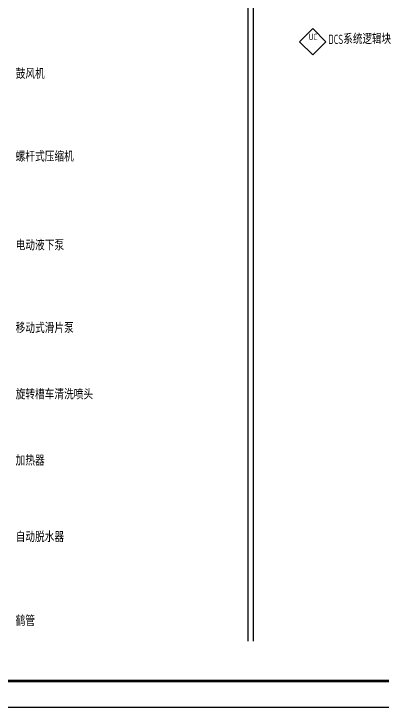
# Model space of a CAD drawing. Extents: x 24843 to 27502, y -10108 to -7552.
# Drawn here: x 25272.1 to 25412.4, y -8456.6 to -8192.9 of the extents above; entities that cross this region are included whole.
import ezdxf
from ezdxf.enums import TextEntityAlignment as Align

# ---------------------------------------------------------------- set-up
doc = ezdxf.new("R2010")
doc.units = 0
doc.linetypes.add('HIDDEN', pattern=[0.375, 0.25, -0.125])
doc.layers.get('0').update_dxf_attribs({"linetype": 'CONTINUOUS'})
doc.layers.add('bg', color=2, linetype='CONTINUOUS')
doc.layers.add('INST', color=4, linetype='CONTINUOUS')
doc.styles.add('LYTXT', font='ascii.shx', dxfattribs={"width": 0.8, "height": 4, "bigfont": 'LYTXT.shx'})
doc.styles.add('YKCAD', font='isocpeur.ttf', dxfattribs={"width": 0.8, "height": 0.125})

# ---------------------------------------------------------------- blocks, each defined once
blk = doc.blocks.new('*U40')
for p, q in [((-5.03, -0.06), (-0.03, 4.94)), ((-5.03, -0.06), (-0.03, 4.94)), ((-0.03, 4.94), (4.97, -0.06)), ((-0.03, -5.06), (-5.03, -0.06)), ((4.97, -0.06), (-0.03, -5.06))]:
    blk.add_line(p, q)
at = {"style": 'YKCAD', "width": 0.8, "flags": 8}
blk.add_attdef('IA100', text='', height=2.5, dxfattribs=at).set_placement((0.1, 0.56), align=Align.CENTER)
at = {"style": 'YKCAD', "width": 0.8}
blk.add_attdef('IA101', text='', height=2.5, dxfattribs=at).set_placement((-0.02, -2.51), align=Align.CENTER)
at = {"style": 'YKCAD', "width": 0.95}
for tag, p, flags in [('IA102', (-1.89, -6.11), 3), ('IA103', (-1.89, -7.36), 1)]:
    blk.add_attdef(tag, p, '', height=1, dxfattribs=dict(at, flags=flags))

msp = doc.modelspace()

# ---------------------------------------------------------------- linework, layer by layer
msp.add_lwpolyline([(24842.99, -8456.64), (25683.99, -8456.64), (25683.99, -7862.64), (24842.99, -7862.64)], close=True)
at = {"const_width": 1}
msp.add_lwpolyline([(24867.99, -8446.64), (25673.99, -8446.64), (25673.99, -7872.64), (24867.99, -7872.64)], close=True, dxfattribs=at)
msp.add_lwpolyline([(24867.99, -8446.64), (25673.99, -8446.64), (25673.99, -7872.64), (24867.99, -7872.64)], close=True, dxfattribs=at)
msp.add_lwpolyline([(24867.99, -8446.64), (25673.99, -8446.64), (25673.99, -7872.64), (24867.99, -7872.64)], close=True, dxfattribs=at)
at = {"layer": 'bg', "color": 0, "linetype": 'Continuous'}
for p, q in [((25360.99, -7910.42), (25360.99, -8431.58)), ((25362.99, -7910.42), (25362.99, -8431.58))]:
    msp.add_line(p, q, dxfattribs=at)

# ---------------------------------------------------------------- block references
at = {"layer": 'INST'}
ref = msp.add_blockref('*U40', (25385.71, -8203.43), dxfattribs=at)
ref.add_attrib('IA100', 'UC', dxfattribs={"layer": '0', "height": 2.5, "style": 'YKCAD', "width": 0.8}).set_placement((25385.8, -8202.87), align=Align.CENTER)

# ---------------------------------------------------------------- texts
at = {"color": 3, "linetype": 'HIDDEN', "style": 'LYTXT', "width": 0.8}
msp.add_text('DCS系统逻辑块', height=3.5, dxfattribs=at).set_placement((25391.6, -8204.31))
at = {"style": 'LYTXT', "width": 0.8}
for s, p in [('鼓风机', (25272.76, -8217.61)), ('螺杆式压缩机', (25272.76, -8249.08)), ('电动液下泵', (25272.76, -8282.85)), ('移动式滑片泵', (25272.76, -8314.34)), ('旋转槽车清洗喷头', (25272.76, -8339.57)), ('加热器', (25272.76, -8364.74)), ('自动脱水器', (25272.76, -8393.83)), ('鹤管', (25272.76, -8425.77))]:
    msp.add_text(s, height=4, dxfattribs=at).set_placement(p)

doc.saveas('drawing.dxf')
